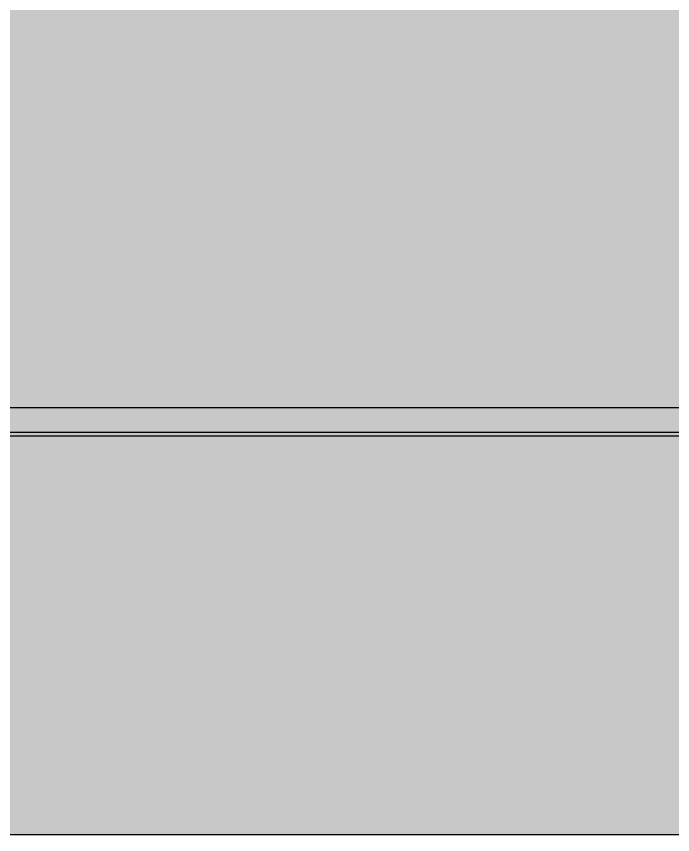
# Model space of a CAD drawing. Header units: millimetres. Extents: x 0 to 966, y -664 to 90.
# Drawn here: x 322 to 358.1, y -390 to -345 of the extents above; entities that cross this region are included whole.
import ezdxf

# ---------------------------------------------------------------- set-up
doc = ezdxf.new("R2010")
doc.units = ezdxf.units.MM
for name, color, linetype in [('HDL_BODY', 7, 'Continuous'), ('HDL_DETAIL', 7, 'Continuous'), ('HDL_PRINT', 7, 'Continuous')]:
    doc.layers.add(name, color=color, linetype=linetype)

# ---------------------------------------------------------------- blocks, each defined once
blk = doc.blocks.new('M_DM04.1_FRONT')
at = {"layer": 'HDL_BODY', "true_color": 0x202126}
blk.add_hatch(color=250, dxfattribs=at).paths.add_polyline_path([(0, 0), (144, 0), (144, 90), (0, 90)])
at = {"layer": 'HDL_BODY', "true_color": 0x2a2a30}
blk.add_hatch(color=250, dxfattribs=at).paths.add_polyline_path([(0.4, 20.52), (143.6, 20.52), (143.6, 68.31), (0.4, 68.31)])
at = {"layer": 'HDL_BODY', "true_color": 0x23242a}
blk.add_hatch(color=250, dxfattribs=at).paths.add_polyline_path([(0.4, 0.5), (143.6, 0.5), (143.6, 19.8), (0.4, 19.8)])
at = {"layer": 'HDL_PRINT', "true_color": 0xdee1e9}
for points in [[(101.432, 31.952), (101.432, 33.487), (101.882, 33.487), (102.153, 32.495), (102.423, 33.487), (102.873, 33.487), (102.873, 31.952), (102.606, 31.952), (102.606, 33.216), (102.335, 31.952), (101.973, 31.952), (101.702, 33.216), (101.702, 31.952), (101.432, 31.952)], [(103.056, 31.952), (103.415, 33.579), (103.594, 33.579), (103.235, 31.952), (103.056, 31.952)], [(105.306, 31.952), (105.306, 33.487), (105.759, 33.487), (106.027, 32.495), (106.389, 33.487), (106.839, 33.487), (106.839, 31.952), (106.48, 31.952), (106.48, 33.216), (106.209, 31.952), (105.939, 31.952), (105.577, 33.216), (105.577, 31.952), (105.306, 31.952)]]:
    blk.add_hatch(color=254, dxfattribs=at).paths.add_polyline_path(points)
h = blk.add_hatch(color=254, dxfattribs=at)
h.paths.add_polyline_path([(103.776, 33.487), (104.315, 33.487), (104.387, 33.487), (104.45, 33.487), (104.505, 33.487), (104.553, 33.487), (104.597, 33.487), (104.637, 33.487), (104.677, 33.487), (104.711, 33.482), (104.737, 33.468), (104.758, 33.445), (104.777, 33.417), (104.798, 33.383), (104.823, 33.346), (104.856, 33.308), (104.89, 33.302), (104.916, 33.287), (104.937, 33.265), (104.957, 33.236), (104.978, 33.202), (105.004, 33.166), (105.038, 33.128), (105.038, 33.084), (105.038, 33.032), (105.038, 32.976), (105.038, 32.918), (105.038, 32.861), (105.038, 32.81), (105.038, 32.766), (105.038, 32.694), (105.038, 32.631), (105.038, 32.577), (105.038, 32.528), (105.038, 32.485), (105.038, 32.445), (105.038, 32.406), (105.004, 32.367), (104.978, 32.328), (104.957, 32.289), (104.937, 32.25), (104.916, 32.212), (104.89, 32.173), (104.856, 32.135), (104.818, 32.097), (104.791, 32.071), (104.767, 32.055), (104.744, 32.047), (104.715, 32.044), (104.677, 32.044), (104.638, 32.01), (104.599, 31.986), (104.56, 31.97), (104.522, 31.96), (104.484, 31.955), (104.445, 31.953), (104.406, 31.952), (103.776, 31.952), (103.776, 33.487)])
h.paths.add_polyline_path([(104.135, 33.216), (104.135, 32.223), (104.315, 32.223), (104.369, 32.223), (104.418, 32.223), (104.459, 32.223), (104.487, 32.223), (104.497, 32.223), (104.535, 32.23), (104.563, 32.247), (104.586, 32.269), (104.609, 32.291), (104.638, 32.308), (104.677, 32.315), (104.677, 32.325), (104.677, 32.353), (104.677, 32.393), (104.677, 32.442), (104.677, 32.495), (104.71, 32.5), (104.735, 32.517), (104.751, 32.545), (104.761, 32.583), (104.766, 32.633), (104.768, 32.694), (104.768, 32.766), (104.768, 32.805), (104.766, 32.843), (104.761, 32.882), (104.751, 32.92), (104.735, 32.959), (104.71, 32.998), (104.677, 33.037), (104.677, 33.128), (104.638, 33.165), (104.609, 33.19), (104.586, 33.205), (104.563, 33.213), (104.535, 33.216), (104.497, 33.216), (104.458, 33.216), (104.426, 33.216), (104.395, 33.216), (104.356, 33.216), (104.303, 33.216), (104.226, 33.216), (104.135, 33.216)])
h = blk.add_hatch(color=254, dxfattribs=at)
h.paths.add_polyline_path([(107.559, 33.487), (107.597, 33.487), (107.642, 33.486), (107.69, 33.483), (107.74, 33.476), (107.791, 33.466), (107.839, 33.45), (107.883, 33.428), (107.921, 33.399), (107.945, 33.344), (107.964, 33.289), (107.979, 33.233), (107.99, 33.175), (107.998, 33.115), (108.004, 33.053), (108.007, 32.987), (108.009, 32.918), (108.009, 32.844), (108.009, 32.766), (108.009, 32.663), (108.009, 32.571), (108.007, 32.488), (108.004, 32.414), (107.998, 32.349), (107.99, 32.292), (107.979, 32.242), (107.964, 32.2), (107.945, 32.165), (107.921, 32.135), (107.883, 32.101), (107.839, 32.068), (107.791, 32.037), (107.74, 32.01), (107.69, 31.986), (107.642, 31.968), (107.597, 31.957), (107.559, 31.952), (107.496, 31.957), (107.44, 31.968), (107.39, 31.986), (107.346, 32.01), (107.306, 32.037), (107.269, 32.068), (107.234, 32.101), (107.201, 32.135), (107.173, 32.165), (107.147, 32.2), (107.121, 32.242), (107.097, 32.292), (107.075, 32.349), (107.056, 32.414), (107.04, 32.488), (107.028, 32.571), (107.021, 32.663), (107.018, 32.766), (107.021, 32.844), (107.028, 32.918), (107.04, 32.987), (107.056, 33.053), (107.075, 33.115), (107.097, 33.175), (107.121, 33.233), (107.147, 33.289), (107.173, 33.344), (107.201, 33.399), (107.234, 33.428), (107.269, 33.45), (107.306, 33.466), (107.346, 33.476), (107.39, 33.483), (107.44, 33.486), (107.496, 33.487), (107.559, 33.487)])
h.paths.add_polyline_path([(107.559, 33.308), (107.516, 33.298), (107.49, 33.275), (107.477, 33.248), (107.472, 33.226), (107.471, 33.216), (107.427, 33.216), (107.4, 33.211), (107.386, 33.197), (107.381, 33.171), (107.38, 33.128), (107.38, 33.089), (107.38, 33.048), (107.38, 33.004), (107.38, 32.955), (107.38, 32.9), (107.38, 32.837), (107.38, 32.766), (107.38, 32.689), (107.38, 32.616), (107.38, 32.549), (107.38, 32.491), (107.38, 32.446), (107.38, 32.417), (107.38, 32.406), (107.38, 32.361), (107.383, 32.318), (107.391, 32.281), (107.407, 32.251), (107.433, 32.231), (107.471, 32.223), (107.559, 32.223), (107.651, 32.223), (107.651, 32.233), (107.656, 32.256), (107.67, 32.283), (107.696, 32.305), (107.739, 32.315), (107.739, 32.353), (107.739, 32.399), (107.739, 32.45), (107.739, 32.507), (107.739, 32.568), (107.739, 32.632), (107.739, 32.698), (107.739, 32.766), (107.739, 32.837), (107.739, 32.9), (107.739, 32.955), (107.739, 33.004), (107.739, 33.048), (107.739, 33.089), (107.739, 33.128), (107.696, 33.137), (107.67, 33.159), (107.656, 33.185), (107.651, 33.207), (107.651, 33.216), (107.559, 33.308)])
at = {"layer": 'HDL_DETAIL', "color": 251, "true_color": 0x52555c}
for points in [[(143.781, 23.472), (0, 23.472)], [(143.781, 22.118), (0, 22.118)], [(0, 21.938), (143.963, 21.938)], [(0, 0), (128.013, 0)]]:
    blk.add_lwpolyline(points, dxfattribs=at)

msp = doc.modelspace()

# ---------------------------------------------------------------- block references
msp.add_blockref('M_DM04.1_FRONT', (250, -390))

doc.saveas('drawing.dxf')
